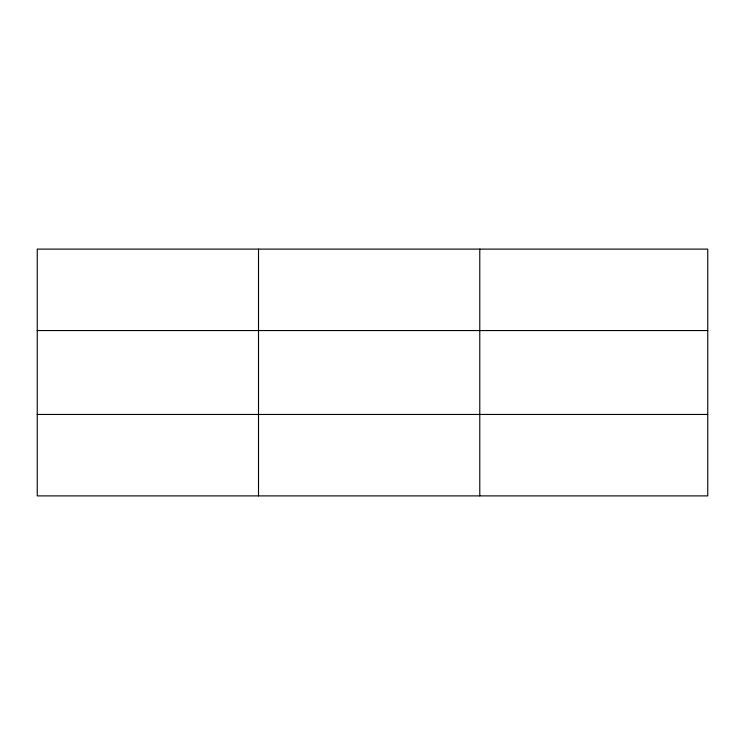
<?xml version="1.0" encoding="UTF-8"?>
<svg xmlns="http://www.w3.org/2000/svg" width="745" height="745" viewBox="0 0 745 745"><rect width="100%" height="100%" fill="white"/><g stroke="black" fill="none" stroke-linecap="round" stroke-linejoin="round"><path stroke-width="1.12" d="M258.515 249.109L258.515 495.891M479.78 249.109L479.78 495.891M707.75 414.453L707.75 495.891L37.25 495.891L37.25 249.109L707.75 249.109L707.75 414.453L37.25 414.453M37.25 330.547L707.75 330.547"/></g></svg>
